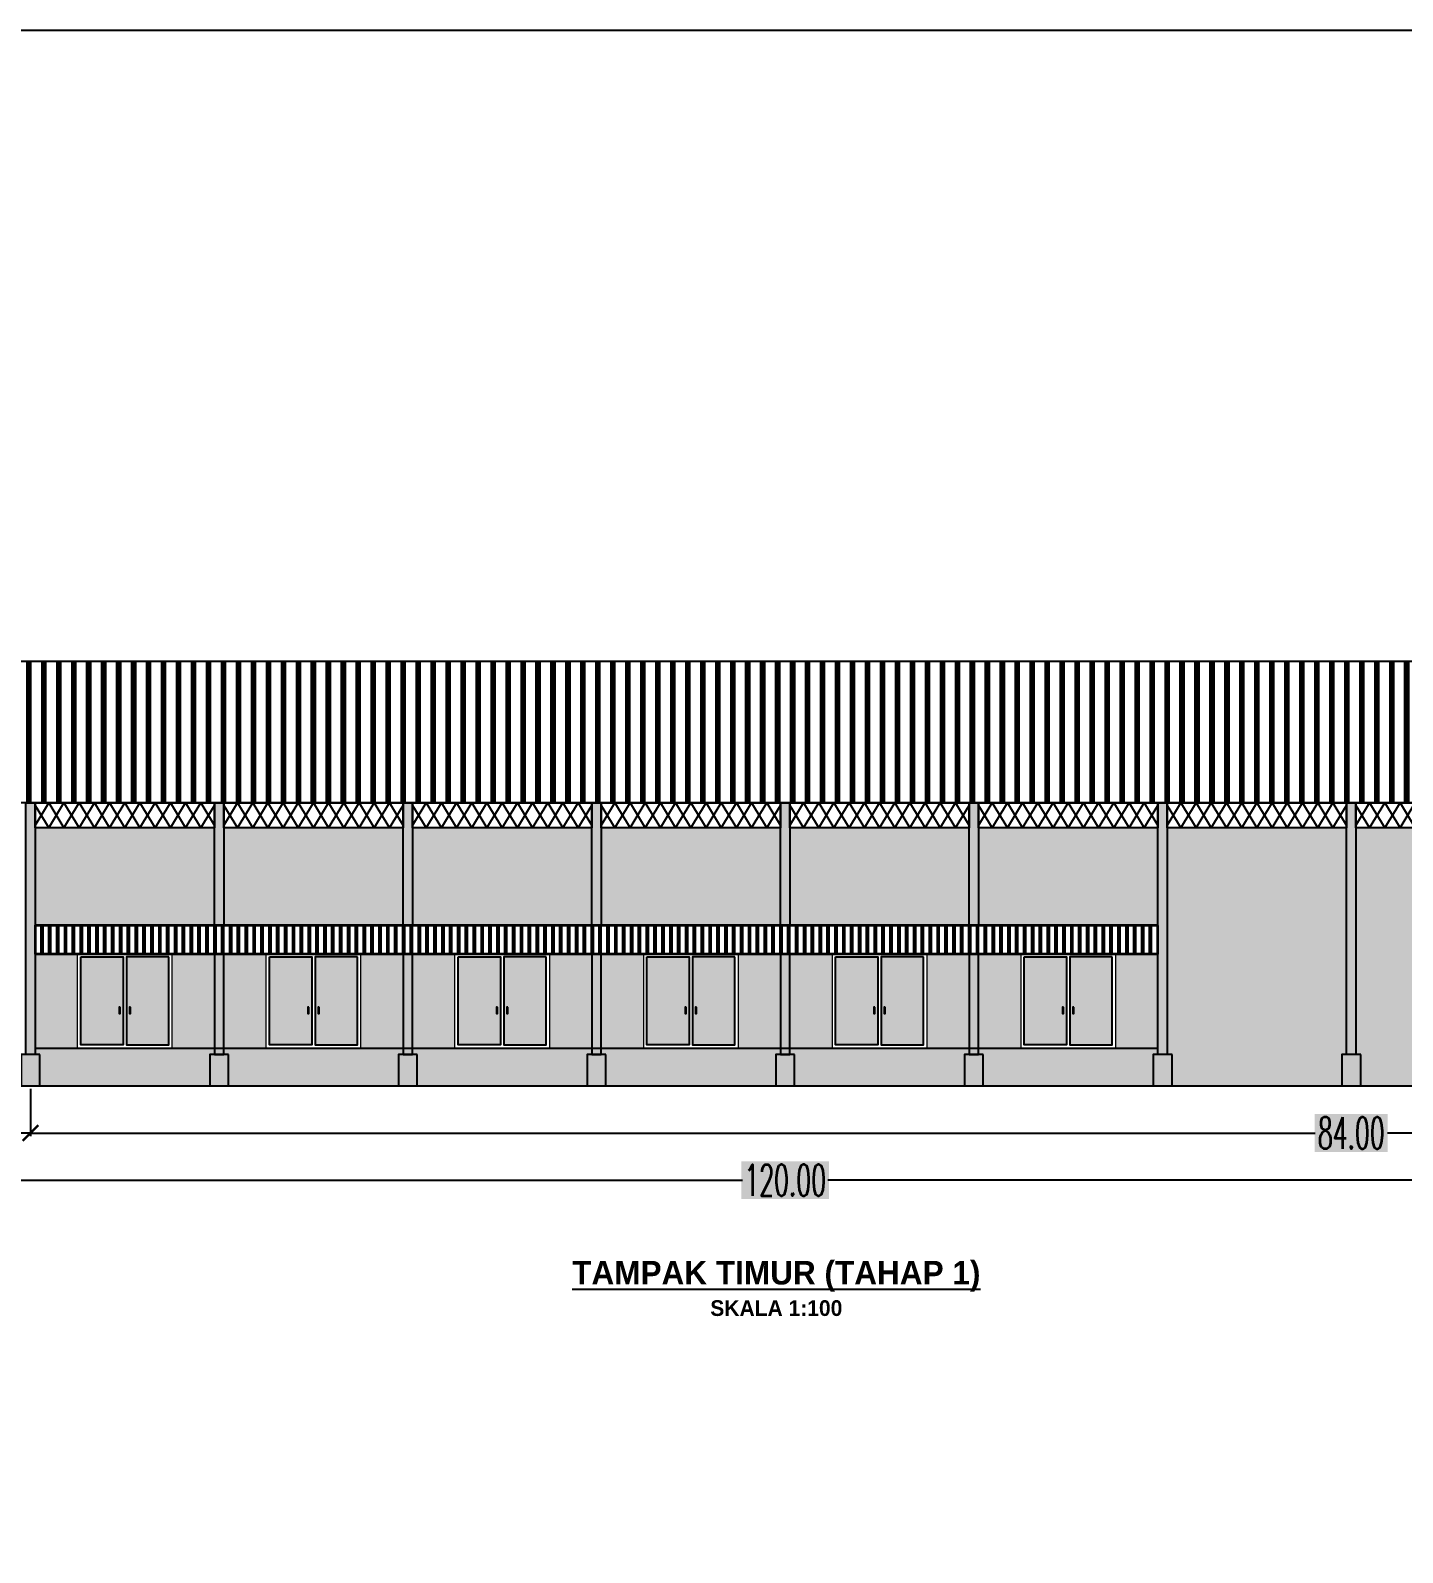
# Model space of a CAD drawing. Header units: millimetres. Extents: x 2175 to 3376, y 1504 to 1740.
# Drawn here: x 3282.75 to 3326.38, y 1635.08 to 1683.48 of the extents above; entities that cross this region are included whole.
import ezdxf

# ---------------------------------------------------------------- set-up
doc = ezdxf.new("R2010")
doc.units = ezdxf.units.MM
for name, color, linetype in [('GR', 7, 'Continuous'), ('HELP', 251, 'Continuous'), ('KOP TEKS', 1, 'Continuous'), ('SUNGAI', 150, 'Continuous'), ('TEXT', 7, 'Continuous'), ('TUL', 2, 'Continuous')]:
    doc.layers.add(name, color=color, linetype=linetype)
doc.layers.add('kusen', color=2, linetype='Continuous', lineweight=5)
doc.styles.add('-DIM2', font='simplex.shx', dxfattribs={"width": 0.55})
doc.styles.get("Standard").update_dxf_attribs({"font": 'arial.ttf'})
doc.dimstyles.new('DIMENSI WARNA 2.1', dxfattribs={"dimtxt": 1, "dimasz": 0.5, "dimexe": 0.1, "dimexo": 0.1, "dimgap": 0.05, "dimtad": 0, "dimtih": 1, "dimtoh": 1, "dimrnd": 0.0025, "dimzin": 0, "dimdsep": 46, "dimtxsty": '-DIM2', "dimblk": 'ARCHTICK', "dimcen": 0.1, "dimclrd": 1, "dimclre": 1, "dimclrt": 256, "dimadec": 0, "dimazin": 0, "dimtfac": 1, "dimtofl": 0, "dimtmove": 0, "dimatfit": 3, "dimldrblk": 'ARCHTICK', "dimfxl": 0.18, "dimtfill": 2, "dimtfillclr": 256, "dimtolj": 1, "dimtzin": 0, "dimarcsym": 0})

# ---------------------------------------------------------------- blocks, each defined once
blk = doc.blocks.new('_ArchTick')
at = {"color": 0, "linetype": 'ByBlock', "const_width": 0.15}
blk.add_lwpolyline([(-0.5, -0.5), (0.5, 0.5)], dxfattribs=at)
blk = doc.blocks.new('*D1263')
at = {"layer": 'Defpoints', "color": 0, "transparency": 16777216}
for p in [(3246.748, 1649.921), (3282.748, 1649.921), (3282.748, 1648.421)]:
    blk.add_point(p, dxfattribs=at)
at = {"layer": 'GR', "color": 1, "lineweight": -2, "transparency": 16777216}
for p, q in [((3246.748, 1649.821), (3246.748, 1648.321)), ((3282.748, 1649.821), (3282.748, 1648.321)), ((3246.748, 1648.421), (3263.598, 1648.421)), ((3282.748, 1648.421), (3265.898, 1648.421))]:
    blk.add_line(p, q, dxfattribs=at)
at = {"layer": 'GR', "color": 1, "lineweight": -2, "transparency": 16777216, "xscale": 0.5, "yscale": 0.5, "zscale": 0.5, "rotation": 180}
blk.add_blockref('_ArchTick', (3246.748, 1648.421), dxfattribs=at)
at = {"layer": 'GR', "color": 1, "lineweight": -2, "transparency": 16777216, "xscale": 0.5, "yscale": 0.5, "zscale": 0.5}
blk.add_blockref('_ArchTick', (3282.748, 1648.421), dxfattribs=at)
at = {"layer": 'GR', "color": 240, "transparency": 16777216, "insert": (3264.748, 1648.421), "char_height": 1, "attachment_point": 5, "style": '-DIM2', "bg_fill": 1, "box_fill_scale": 1.1, "bg_fill_color": 256, "bg_fill_true_color": 16180224, "bg_fill_transparency": 0}
blk.add_mtext('\\A1;36.00', dxfattribs=at)
blk = doc.blocks.new('*D807')
at = {"layer": 'Defpoints', "color": 0, "transparency": 16777216}
for p in [(3282.748, 1649.921), (3366.748, 1649.921), (3366.748, 1648.421)]:
    blk.add_point(p, dxfattribs=at)
at = {"layer": 'GR', "color": 1, "lineweight": -2, "transparency": 16777216}
for p, q in [((3282.748, 1649.821), (3282.748, 1648.321)), ((3366.748, 1649.821), (3366.748, 1648.321)), ((3282.748, 1648.421), (3323.598, 1648.421)), ((3366.748, 1648.421), (3325.898, 1648.421))]:
    blk.add_line(p, q, dxfattribs=at)
at = {"layer": 'GR', "color": 1, "lineweight": -2, "transparency": 16777216, "xscale": 0.5, "yscale": 0.5, "zscale": 0.5, "rotation": 180}
blk.add_blockref('_ArchTick', (3282.748, 1648.421), dxfattribs=at)
at = {"layer": 'GR', "color": 1, "lineweight": -2, "transparency": 16777216, "xscale": 0.5, "yscale": 0.5, "zscale": 0.5}
blk.add_blockref('_ArchTick', (3366.748, 1648.421), dxfattribs=at)
at = {"layer": 'GR', "color": 240, "transparency": 16777216, "insert": (3324.748, 1648.421), "char_height": 1, "attachment_point": 5, "style": '-DIM2', "bg_fill": 1, "box_fill_scale": 1.1, "bg_fill_color": 256, "bg_fill_true_color": 16180224, "bg_fill_transparency": 0}
blk.add_mtext('\\A1;84.00', dxfattribs=at)
blk = doc.blocks.new('*D808')
at = {"layer": 'Defpoints', "color": 0, "transparency": 16777216}
for p in [(3246.748, 1649.921), (3366.748, 1649.921), (3366.748, 1646.921)]:
    blk.add_point(p, dxfattribs=at)
at = {"layer": 'GR', "color": 1, "lineweight": -2, "transparency": 16777216}
for p, q in [((3246.748, 1649.821), (3246.748, 1646.821)), ((3366.748, 1649.821), (3366.748, 1646.821)), ((3246.748, 1646.921), (3305.388, 1646.921)), ((3366.748, 1646.921), (3308.107, 1646.921))]:
    blk.add_line(p, q, dxfattribs=at)
at = {"layer": 'GR', "color": 1, "lineweight": -2, "transparency": 16777216, "xscale": 0.5, "yscale": 0.5, "zscale": 0.5, "rotation": 180}
blk.add_blockref('_ArchTick', (3246.748, 1646.921), dxfattribs=at)
at = {"layer": 'GR', "color": 1, "lineweight": -2, "transparency": 16777216, "xscale": 0.5, "yscale": 0.5, "zscale": 0.5}
blk.add_blockref('_ArchTick', (3366.748, 1646.921), dxfattribs=at)
at = {"layer": 'GR', "color": 240, "transparency": 16777216, "insert": (3306.748, 1646.921), "char_height": 1, "attachment_point": 5, "style": '-DIM2', "bg_fill": 1, "box_fill_scale": 1.1, "bg_fill_color": 256, "bg_fill_true_color": 16180224, "bg_fill_transparency": 0}
blk.add_mtext('\\A1;120.00', dxfattribs=at)

msp = doc.modelspace()

# ---------------------------------------------------------------- hatches: boundary and pattern name
at = {"layer": 'GR', "true_color": 0x008eb3}
h = msp.add_hatch(color=142, dxfattribs=at)
h.dxf.hatch_style = 1
h.paths.add_polyline_path([(3282.598, 1658.921), (3282.898, 1658.921), (3282.898, 1650.921), (3282.598, 1650.921)])
h = msp.add_hatch(color=142, dxfattribs=at)
h.dxf.hatch_style = 1
h.paths.add_polyline_path([(3288.598, 1658.921), (3288.898, 1658.921), (3288.898, 1655.021), (3288.598, 1655.021)])
h = msp.add_hatch(color=142, dxfattribs=at)
h.dxf.hatch_style = 1
h.paths.add_polyline_path([(3294.598, 1658.921), (3294.898, 1658.921), (3294.898, 1655.021), (3294.598, 1655.021)])
h = msp.add_hatch(color=142, dxfattribs=at)
h.dxf.hatch_style = 1
h.paths.add_polyline_path([(3300.598, 1658.921), (3300.898, 1658.921), (3300.898, 1655.021), (3300.598, 1655.021)])
h = msp.add_hatch(color=142, dxfattribs=at)
h.dxf.hatch_style = 1
h.paths.add_polyline_path([(3306.598, 1658.921), (3306.898, 1658.921), (3306.898, 1655.021), (3306.598, 1655.021)])
h = msp.add_hatch(color=142, dxfattribs=at)
h.dxf.hatch_style = 1
h.paths.add_polyline_path([(3312.598, 1658.921), (3312.898, 1658.921), (3312.898, 1655.021), (3312.598, 1655.021)])
h = msp.add_hatch(color=142, dxfattribs=at)
h.dxf.hatch_style = 1
h.paths.add_polyline_path([(3318.598, 1658.921), (3318.898, 1658.921), (3318.898, 1650.921), (3318.598, 1650.921)])
h = msp.add_hatch(color=142, dxfattribs=at)
h.dxf.hatch_style = 1
h.paths.add_polyline_path([(3324.598, 1658.921), (3324.898, 1658.921), (3324.898, 1650.921), (3324.598, 1650.921)])
h = msp.add_hatch(color=142, dxfattribs=at)
h.dxf.hatch_style = 1
h.paths.add_polyline_path([(3288.598, 1650.921), (3288.898, 1650.921), (3288.898, 1654.121), (3288.598, 1654.121)])
h = msp.add_hatch(color=142, dxfattribs=at)
h.dxf.hatch_style = 1
h.paths.add_polyline_path([(3294.598, 1650.921), (3294.898, 1650.921), (3294.898, 1654.121), (3294.598, 1654.121)])
h = msp.add_hatch(color=142, dxfattribs=at)
h.dxf.hatch_style = 1
h.paths.add_polyline_path([(3300.598, 1650.921), (3300.898, 1650.921), (3300.898, 1654.121), (3300.598, 1654.121)])
h = msp.add_hatch(color=142, dxfattribs=at)
h.dxf.hatch_style = 1
h.paths.add_polyline_path([(3306.598, 1650.921), (3306.898, 1650.921), (3306.898, 1654.121), (3306.598, 1654.121)])
h = msp.add_hatch(color=142, dxfattribs=at)
h.dxf.hatch_style = 1
h.paths.add_polyline_path([(3312.598, 1650.921), (3312.898, 1650.921), (3312.898, 1654.121), (3312.598, 1654.121)])
at = {"layer": 'HELP'}
h = msp.add_hatch(dxfattribs=at)
h.set_pattern_fill('PLAST', color=256, scale=0.075, angle=90)
h.set_pattern_definition([(90, (-9592.6586, 2256.7609), (-0.47625, 3e-17), []), (90, (-9592.7181, 2256.7609), (-0.47625, 3e-17), []), (90, (-9592.77765, 2256.7609), (-0.47625, 3e-17), [])])
h.paths.add_polyline_path([(3245.748, 1663.421), (3367.748, 1663.421), (3367.748, 1658.921), (3245.748, 1658.921)])
at = {"layer": 'HELP', "true_color": 0xb6b7b4}
h = msp.add_hatch(color=253, dxfattribs=at)
h.dxf.hatch_style = 1
h.paths.add_polyline_path([(3288.598, 1655.021), (3288.598, 1658.121), (3282.898, 1658.121), (3282.898, 1655.021)])
h.paths.add_polyline_path([(3288.898, 1658.121), (3288.898, 1655.021), (3294.598, 1655.021), (3294.598, 1658.121)])
h.paths.add_polyline_path([(3294.898, 1658.121), (3294.898, 1655.021), (3300.598, 1655.021), (3300.598, 1658.121)])
h.paths.add_polyline_path([(3300.898, 1655.021), (3306.598, 1655.021), (3306.598, 1658.121), (3300.898, 1658.121)])
h.paths.add_polyline_path([(3306.898, 1658.121), (3306.898, 1655.021), (3312.598, 1655.021), (3312.598, 1658.121)])
h.paths.add_polyline_path([(3312.898, 1658.121), (3312.898, 1655.021), (3318.598, 1655.021), (3318.598, 1658.121)])
h.paths.add_polyline_path([(3318.598, 1654.121), (3317.248, 1654.121), (3317.248, 1651.121), (3318.598, 1651.121)])
h.paths.add_polyline_path([(3312.898, 1651.121), (3314.248, 1651.121), (3314.248, 1654.121), (3312.898, 1654.121)])
h.paths.add_polyline_path([(3312.598, 1654.121), (3311.248, 1654.121), (3311.248, 1651.121), (3312.598, 1651.121)])
h.paths.add_polyline_path([(3306.898, 1651.121), (3308.248, 1651.121), (3308.248, 1654.121), (3306.898, 1654.121)])
h.paths.add_polyline_path([(3305.248, 1651.121), (3306.598, 1651.121), (3306.598, 1654.121), (3305.248, 1654.121)])
h.paths.add_polyline_path([(3302.248, 1654.121), (3300.898, 1654.121), (3300.898, 1651.121), (3302.248, 1651.121)])
h.paths.add_polyline_path([(3299.248, 1651.121), (3300.598, 1651.121), (3300.598, 1654.121), (3299.248, 1654.121)])
h.paths.add_polyline_path([(3294.898, 1651.121), (3296.248, 1651.121), (3296.248, 1654.121), (3294.898, 1654.121)])
h.paths.add_polyline_path([(3293.248, 1651.121), (3294.598, 1651.121), (3294.598, 1654.121), (3293.248, 1654.121)])
h.paths.add_polyline_path([(3288.898, 1651.121), (3290.248, 1651.121), (3290.248, 1654.121), (3288.898, 1654.121)])
h.paths.add_polyline_path([(3287.248, 1651.121), (3288.598, 1651.121), (3288.598, 1654.121), (3287.248, 1654.121)])
h.paths.add_polyline_path([(3284.248, 1654.121), (3282.898, 1654.121), (3282.898, 1651.121), (3284.248, 1651.121)])
h = msp.add_hatch(color=253, dxfattribs=at)
h.dxf.hatch_style = 1
h.paths.add_polyline_path([(3324.598, 1658.121), (3318.898, 1658.121), (3318.898, 1650.921), (3319.048, 1650.921), (3319.048, 1649.921), (3324.448, 1649.921), (3324.448, 1650.921), (3324.598, 1650.921)])
h.paths.add_polyline_path([(3324.898, 1650.921), (3325.048, 1650.921), (3325.048, 1649.921), (3330.448, 1649.921), (3330.448, 1650.921), (3330.598, 1650.921), (3330.598, 1658.121), (3324.898, 1658.121)])
h.paths.add_polyline_path([(3330.898, 1650.921), (3331.048, 1650.921), (3331.048, 1649.921), (3336.448, 1649.921), (3336.448, 1650.921), (3336.598, 1650.921), (3336.598, 1658.121), (3330.898, 1658.121)])
at = {"layer": 'HELP'}
h = msp.add_hatch(dxfattribs=at)
h.set_pattern_fill('PLAST', color=256, angle=90)
h.set_pattern_definition([(90, (-1085.6012, 1709.01426), (-0.25, 2e-17), []), (90, (-1085.63246, 1709.01426), (-0.25, 2e-17), []), (90, (-1085.6637, 1709.01426), (-0.25, 2e-17), [])])
h.paths.add_polyline_path([(3318.598, 1655.021), (3282.898, 1655.021), (3282.898, 1654.121), (3318.598, 1654.121)])
at = {"layer": 'HELP', "true_color": 0x0054ac}
h = msp.add_hatch(color=154, dxfattribs=at)
h.dxf.hatch_style = 1
h.paths.add_polyline_path([(3283.048, 1650.921), (3282.448, 1650.921), (3282.448, 1649.921), (3283.048, 1649.921)])
at = {"layer": 'HELP', "true_color": 0xa3a58f}
h = msp.add_hatch(color=253, dxfattribs=at)
h.dxf.hatch_style = 1
h.paths.add_polyline_path([(3288.448, 1650.921), (3288.598, 1650.921), (3288.598, 1651.121), (3282.898, 1651.121), (3282.898, 1650.921), (3283.048, 1650.921), (3283.048, 1649.921), (3288.448, 1649.921)])
h.paths.add_polyline_path([(3294.448, 1650.921), (3294.598, 1650.921), (3294.598, 1651.121), (3288.898, 1651.121), (3288.898, 1650.921), (3289.048, 1650.921), (3289.048, 1649.921), (3294.448, 1649.921)])
h.paths.add_polyline_path([(3300.448, 1650.921), (3300.598, 1650.921), (3300.598, 1651.121), (3294.898, 1651.121), (3294.898, 1650.921), (3295.048, 1650.921), (3295.048, 1649.921), (3300.448, 1649.921)])
h.paths.add_polyline_path([(3306.448, 1650.921), (3306.598, 1650.921), (3306.598, 1651.121), (3300.898, 1651.121), (3300.898, 1650.921), (3301.048, 1650.921), (3301.048, 1649.921), (3306.448, 1649.921)])
h.paths.add_polyline_path([(3312.448, 1650.921), (3312.598, 1650.921), (3312.598, 1651.121), (3306.898, 1651.121), (3306.898, 1650.921), (3307.048, 1650.921), (3307.048, 1649.921), (3312.448, 1649.921)])
h.paths.add_polyline_path([(3318.448, 1650.921), (3318.598, 1650.921), (3318.598, 1651.121), (3312.898, 1651.121), (3312.898, 1650.921), (3313.048, 1650.921), (3313.048, 1649.921), (3318.448, 1649.921)])
at = {"layer": 'HELP', "true_color": 0x0054ac}
h = msp.add_hatch(color=154, dxfattribs=at)
h.dxf.hatch_style = 1
h.paths.add_polyline_path([(3289.048, 1650.921), (3288.448, 1650.921), (3288.448, 1649.921), (3289.048, 1649.921)])
h = msp.add_hatch(color=154, dxfattribs=at)
h.dxf.hatch_style = 1
h.paths.add_polyline_path([(3295.048, 1650.921), (3294.448, 1650.921), (3294.448, 1649.921), (3295.048, 1649.921)])
h = msp.add_hatch(color=154, dxfattribs=at)
h.dxf.hatch_style = 1
h.paths.add_polyline_path([(3301.048, 1650.921), (3300.448, 1650.921), (3300.448, 1649.921), (3301.048, 1649.921)])
h = msp.add_hatch(color=154, dxfattribs=at)
h.dxf.hatch_style = 1
h.paths.add_polyline_path([(3307.048, 1650.921), (3306.448, 1650.921), (3306.448, 1649.921), (3307.048, 1649.921)])
h = msp.add_hatch(color=154, dxfattribs=at)
h.dxf.hatch_style = 1
h.paths.add_polyline_path([(3313.048, 1650.921), (3312.448, 1650.921), (3312.448, 1649.921), (3313.048, 1649.921)])
h = msp.add_hatch(color=154, dxfattribs=at)
h.dxf.hatch_style = 1
h.paths.add_polyline_path([(3319.048, 1650.921), (3318.448, 1650.921), (3318.448, 1649.921), (3319.048, 1649.921)])
h = msp.add_hatch(color=154, dxfattribs=at)
h.dxf.hatch_style = 1
h.paths.add_polyline_path([(3325.048, 1650.921), (3324.448, 1650.921), (3324.448, 1649.921), (3325.048, 1649.921)])
at = {"layer": 'TUL', "lineweight": 0, "true_color": 0x9096a4}
h = msp.add_hatch(color=253, dxfattribs=at)
h.dxf.hatch_style = 1
h.paths.add_polyline_path([(3284.348, 1651.221), (3285.697, 1651.221), (3285.697, 1654.022), (3284.348, 1654.022)])
h.paths.add_polyline_path([(3285.568, 1652.421), (3285.598, 1652.421), (3285.598, 1652.221), (3285.568, 1652.221)], flags=16)
h.paths.add_polyline_path([(3287.148, 1654.022), (3285.799, 1654.022), (3285.799, 1651.221), (3287.148, 1651.221)])
h.paths.add_polyline_path([(3285.928, 1652.421), (3285.928, 1652.221), (3285.898, 1652.221), (3285.898, 1652.421)], flags=16)
h = msp.add_hatch(color=253, dxfattribs=at)
h.dxf.hatch_style = 1
h.paths.add_polyline_path([(3290.348, 1651.221), (3291.697, 1651.221), (3291.697, 1654.022), (3290.348, 1654.022)])
h.paths.add_polyline_path([(3291.568, 1652.421), (3291.598, 1652.421), (3291.598, 1652.221), (3291.568, 1652.221)], flags=16)
h.paths.add_polyline_path([(3293.148, 1654.022), (3291.799, 1654.022), (3291.799, 1651.221), (3293.148, 1651.221)])
h.paths.add_polyline_path([(3291.928, 1652.421), (3291.928, 1652.221), (3291.898, 1652.221), (3291.898, 1652.421)], flags=16)
h = msp.add_hatch(color=253, dxfattribs=at)
h.dxf.hatch_style = 1
h.paths.add_polyline_path([(3296.348, 1651.221), (3297.697, 1651.221), (3297.697, 1654.022), (3296.348, 1654.022)])
h.paths.add_polyline_path([(3297.568, 1652.421), (3297.598, 1652.421), (3297.598, 1652.221), (3297.568, 1652.221)], flags=16)
h.paths.add_polyline_path([(3299.148, 1654.022), (3297.799, 1654.022), (3297.799, 1651.221), (3299.148, 1651.221)])
h.paths.add_polyline_path([(3297.928, 1652.421), (3297.928, 1652.221), (3297.898, 1652.221), (3297.898, 1652.421)], flags=16)
h = msp.add_hatch(color=253, dxfattribs=at)
h.dxf.hatch_style = 1
h.paths.add_polyline_path([(3302.348, 1651.221), (3303.697, 1651.221), (3303.697, 1654.022), (3302.348, 1654.022)])
h.paths.add_polyline_path([(3303.568, 1652.421), (3303.598, 1652.421), (3303.598, 1652.221), (3303.568, 1652.221)], flags=16)
h.paths.add_polyline_path([(3305.148, 1654.022), (3303.799, 1654.022), (3303.799, 1651.221), (3305.148, 1651.221)])
h.paths.add_polyline_path([(3303.928, 1652.421), (3303.928, 1652.221), (3303.898, 1652.221), (3303.898, 1652.421)], flags=16)
h = msp.add_hatch(color=253, dxfattribs=at)
h.dxf.hatch_style = 1
h.paths.add_polyline_path([(3308.348, 1651.221), (3309.697, 1651.221), (3309.697, 1654.022), (3308.348, 1654.022)])
h.paths.add_polyline_path([(3309.568, 1652.421), (3309.598, 1652.421), (3309.598, 1652.221), (3309.568, 1652.221)], flags=16)
h.paths.add_polyline_path([(3311.148, 1654.022), (3309.799, 1654.022), (3309.799, 1651.221), (3311.148, 1651.221)])
h.paths.add_polyline_path([(3309.928, 1652.421), (3309.928, 1652.221), (3309.898, 1652.221), (3309.898, 1652.421)], flags=16)
h = msp.add_hatch(color=253, dxfattribs=at)
h.dxf.hatch_style = 1
h.paths.add_polyline_path([(3314.348, 1651.221), (3315.697, 1651.221), (3315.697, 1654.022), (3314.348, 1654.022)])
h.paths.add_polyline_path([(3315.568, 1652.421), (3315.598, 1652.421), (3315.598, 1652.221), (3315.568, 1652.221)], flags=16)
h.paths.add_polyline_path([(3317.148, 1654.022), (3315.799, 1654.022), (3315.799, 1651.221), (3317.148, 1651.221)])
h.paths.add_polyline_path([(3315.928, 1652.421), (3315.928, 1652.221), (3315.898, 1652.221), (3315.898, 1652.421)], flags=16)

# ---------------------------------------------------------------- linework, layer by layer
for points in [[(3282.897, 1658.839), (3283.331, 1658.121), (3283.815, 1658.921), (3284.298, 1658.121), (3284.781, 1658.921), (3285.265, 1658.121), (3285.748, 1658.921), (3286.231, 1658.121), (3286.715, 1658.921), (3287.198, 1658.121), (3287.681, 1658.921), (3288.165, 1658.121), (3288.599, 1658.839)], [(3282.897, 1658.202), (3283.331, 1658.921), (3283.815, 1658.121), (3284.298, 1658.921), (3284.781, 1658.121), (3285.265, 1658.921), (3285.748, 1658.121), (3286.231, 1658.921), (3286.715, 1658.121), (3287.198, 1658.921), (3287.681, 1658.121), (3288.165, 1658.921), (3288.598, 1658.202)], [(3282.897, 1658.839), (3283.331, 1658.121), (3283.815, 1658.921), (3284.298, 1658.121), (3284.781, 1658.921), (3285.265, 1658.121), (3285.748, 1658.921), (3286.231, 1658.121), (3286.715, 1658.921), (3287.198, 1658.121), (3287.681, 1658.921), (3288.165, 1658.121), (3288.599, 1658.839)], [(3282.897, 1658.202), (3283.331, 1658.921), (3283.815, 1658.121), (3284.298, 1658.921), (3284.781, 1658.121), (3285.265, 1658.921), (3285.748, 1658.121), (3286.231, 1658.921), (3286.715, 1658.121), (3287.198, 1658.921), (3287.681, 1658.121), (3288.165, 1658.921), (3288.598, 1658.202)], [(3288.897, 1658.839), (3289.331, 1658.121), (3289.815, 1658.921), (3290.298, 1658.121), (3290.781, 1658.921), (3291.265, 1658.121), (3291.748, 1658.921), (3292.231, 1658.121), (3292.715, 1658.921), (3293.198, 1658.121), (3293.681, 1658.921), (3294.165, 1658.121), (3294.599, 1658.839)], [(3288.897, 1658.202), (3289.331, 1658.921), (3289.815, 1658.121), (3290.298, 1658.921), (3290.781, 1658.121), (3291.265, 1658.921), (3291.748, 1658.121), (3292.231, 1658.921), (3292.715, 1658.121), (3293.198, 1658.921), (3293.681, 1658.121), (3294.165, 1658.921), (3294.598, 1658.202)], [(3288.897, 1658.839), (3289.331, 1658.121), (3289.815, 1658.921), (3290.298, 1658.121), (3290.781, 1658.921), (3291.265, 1658.121), (3291.748, 1658.921), (3292.231, 1658.121), (3292.715, 1658.921), (3293.198, 1658.121), (3293.681, 1658.921), (3294.165, 1658.121), (3294.599, 1658.839)], [(3288.897, 1658.202), (3289.331, 1658.921), (3289.815, 1658.121), (3290.298, 1658.921), (3290.781, 1658.121), (3291.265, 1658.921), (3291.748, 1658.121), (3292.231, 1658.921), (3292.715, 1658.121), (3293.198, 1658.921), (3293.681, 1658.121), (3294.165, 1658.921), (3294.598, 1658.202)], [(3294.897, 1658.839), (3295.331, 1658.121), (3295.815, 1658.921), (3296.298, 1658.121), (3296.781, 1658.921), (3297.265, 1658.121), (3297.748, 1658.921), (3298.231, 1658.121), (3298.715, 1658.921), (3299.198, 1658.121), (3299.681, 1658.921), (3300.165, 1658.121), (3300.599, 1658.839)], [(3294.897, 1658.202), (3295.331, 1658.921), (3295.815, 1658.121), (3296.298, 1658.921), (3296.781, 1658.121), (3297.265, 1658.921), (3297.748, 1658.121), (3298.231, 1658.921), (3298.715, 1658.121), (3299.198, 1658.921), (3299.681, 1658.121), (3300.165, 1658.921), (3300.598, 1658.202)], [(3294.897, 1658.839), (3295.331, 1658.121), (3295.815, 1658.921), (3296.298, 1658.121), (3296.781, 1658.921), (3297.265, 1658.121), (3297.748, 1658.921), (3298.231, 1658.121), (3298.715, 1658.921), (3299.198, 1658.121), (3299.681, 1658.921), (3300.165, 1658.121), (3300.599, 1658.839)], [(3294.897, 1658.202), (3295.331, 1658.921), (3295.815, 1658.121), (3296.298, 1658.921), (3296.781, 1658.121), (3297.265, 1658.921), (3297.748, 1658.121), (3298.231, 1658.921), (3298.715, 1658.121), (3299.198, 1658.921), (3299.681, 1658.121), (3300.165, 1658.921), (3300.598, 1658.202)], [(3300.897, 1658.839), (3301.331, 1658.121), (3301.815, 1658.921), (3302.298, 1658.121), (3302.781, 1658.921), (3303.265, 1658.121), (3303.748, 1658.921), (3304.231, 1658.121), (3304.715, 1658.921), (3305.198, 1658.121), (3305.681, 1658.921), (3306.165, 1658.121), (3306.599, 1658.839)], [(3300.897, 1658.202), (3301.331, 1658.921), (3301.815, 1658.121), (3302.298, 1658.921), (3302.781, 1658.121), (3303.265, 1658.921), (3303.748, 1658.121), (3304.231, 1658.921), (3304.715, 1658.121), (3305.198, 1658.921), (3305.681, 1658.121), (3306.165, 1658.921), (3306.598, 1658.202)], [(3300.897, 1658.839), (3301.331, 1658.121), (3301.815, 1658.921), (3302.298, 1658.121), (3302.781, 1658.921), (3303.265, 1658.121), (3303.748, 1658.921), (3304.231, 1658.121), (3304.715, 1658.921), (3305.198, 1658.121), (3305.681, 1658.921), (3306.165, 1658.121), (3306.599, 1658.839)], [(3300.897, 1658.202), (3301.331, 1658.921), (3301.815, 1658.121), (3302.298, 1658.921), (3302.781, 1658.121), (3303.265, 1658.921), (3303.748, 1658.121), (3304.231, 1658.921), (3304.715, 1658.121), (3305.198, 1658.921), (3305.681, 1658.121), (3306.165, 1658.921), (3306.598, 1658.202)], [(3306.897, 1658.839), (3307.331, 1658.121), (3307.815, 1658.921), (3308.298, 1658.121), (3308.781, 1658.921), (3309.265, 1658.121), (3309.748, 1658.921), (3310.231, 1658.121), (3310.715, 1658.921), (3311.198, 1658.121), (3311.681, 1658.921), (3312.165, 1658.121), (3312.599, 1658.839)], [(3306.897, 1658.202), (3307.331, 1658.921), (3307.815, 1658.121), (3308.298, 1658.921), (3308.781, 1658.121), (3309.265, 1658.921), (3309.748, 1658.121), (3310.231, 1658.921), (3310.715, 1658.121), (3311.198, 1658.921), (3311.681, 1658.121), (3312.165, 1658.921), (3312.598, 1658.202)], [(3306.897, 1658.839), (3307.331, 1658.121), (3307.815, 1658.921), (3308.298, 1658.121), (3308.781, 1658.921), (3309.265, 1658.121), (3309.748, 1658.921), (3310.231, 1658.121), (3310.715, 1658.921), (3311.198, 1658.121), (3311.681, 1658.921), (3312.165, 1658.121), (3312.599, 1658.839)], [(3306.897, 1658.202), (3307.331, 1658.921), (3307.815, 1658.121), (3308.298, 1658.921), (3308.781, 1658.121), (3309.265, 1658.921), (3309.748, 1658.121), (3310.231, 1658.921), (3310.715, 1658.121), (3311.198, 1658.921), (3311.681, 1658.121), (3312.165, 1658.921), (3312.598, 1658.202)], [(3312.897, 1658.839), (3313.331, 1658.121), (3313.815, 1658.921), (3314.298, 1658.121), (3314.781, 1658.921), (3315.265, 1658.121), (3315.748, 1658.921), (3316.231, 1658.121), (3316.715, 1658.921), (3317.198, 1658.121), (3317.681, 1658.921), (3318.165, 1658.121), (3318.599, 1658.839)], [(3312.897, 1658.202), (3313.331, 1658.921), (3313.815, 1658.121), (3314.298, 1658.921), (3314.781, 1658.121), (3315.265, 1658.921), (3315.748, 1658.121), (3316.231, 1658.921), (3316.715, 1658.121), (3317.198, 1658.921), (3317.681, 1658.121), (3318.165, 1658.921), (3318.598, 1658.202)], [(3312.897, 1658.839), (3313.331, 1658.121), (3313.815, 1658.921), (3314.298, 1658.121), (3314.781, 1658.921), (3315.265, 1658.121), (3315.748, 1658.921), (3316.231, 1658.121), (3316.715, 1658.921), (3317.198, 1658.121), (3317.681, 1658.921), (3318.165, 1658.121), (3318.599, 1658.839)], [(3312.897, 1658.202), (3313.331, 1658.921), (3313.815, 1658.121), (3314.298, 1658.921), (3314.781, 1658.121), (3315.265, 1658.921), (3315.748, 1658.121), (3316.231, 1658.921), (3316.715, 1658.121), (3317.198, 1658.921), (3317.681, 1658.121), (3318.165, 1658.921), (3318.598, 1658.202)], [(3318.897, 1658.839), (3319.331, 1658.121), (3319.815, 1658.921), (3320.298, 1658.121), (3320.781, 1658.921), (3321.265, 1658.121), (3321.748, 1658.921), (3322.231, 1658.121), (3322.715, 1658.921), (3323.198, 1658.121), (3323.681, 1658.921), (3324.165, 1658.121), (3324.599, 1658.839)], [(3318.897, 1658.202), (3319.331, 1658.921), (3319.815, 1658.121), (3320.298, 1658.921), (3320.781, 1658.121), (3321.265, 1658.921), (3321.748, 1658.121), (3322.231, 1658.921), (3322.715, 1658.121), (3323.198, 1658.921), (3323.681, 1658.121), (3324.165, 1658.921), (3324.598, 1658.202)], [(3318.897, 1658.839), (3319.331, 1658.121), (3319.815, 1658.921), (3320.298, 1658.121), (3320.781, 1658.921), (3321.265, 1658.121), (3321.748, 1658.921), (3322.231, 1658.121), (3322.715, 1658.921), (3323.198, 1658.121), (3323.681, 1658.921), (3324.165, 1658.121), (3324.599, 1658.839)], [(3318.897, 1658.202), (3319.331, 1658.921), (3319.815, 1658.121), (3320.298, 1658.921), (3320.781, 1658.121), (3321.265, 1658.921), (3321.748, 1658.121), (3322.231, 1658.921), (3322.715, 1658.121), (3323.198, 1658.921), (3323.681, 1658.121), (3324.165, 1658.921), (3324.598, 1658.202)], [(3324.897, 1658.839), (3325.331, 1658.121), (3325.815, 1658.921), (3326.298, 1658.121), (3326.781, 1658.921), (3327.265, 1658.121), (3327.748, 1658.921), (3328.231, 1658.121), (3328.715, 1658.921), (3329.198, 1658.121), (3329.681, 1658.921), (3330.165, 1658.121), (3330.599, 1658.839)], [(3324.897, 1658.202), (3325.331, 1658.921), (3325.815, 1658.121), (3326.298, 1658.921), (3326.781, 1658.121), (3327.265, 1658.921), (3327.748, 1658.121), (3328.231, 1658.921), (3328.715, 1658.121), (3329.198, 1658.921), (3329.681, 1658.121), (3330.165, 1658.921), (3330.598, 1658.202)], [(3324.897, 1658.839), (3325.331, 1658.121), (3325.815, 1658.921), (3326.298, 1658.121), (3326.781, 1658.921), (3327.265, 1658.121), (3327.748, 1658.921), (3328.231, 1658.121), (3328.715, 1658.921), (3329.198, 1658.121), (3329.681, 1658.921), (3330.165, 1658.121), (3330.599, 1658.839)], [(3324.897, 1658.202), (3325.331, 1658.921), (3325.815, 1658.121), (3326.298, 1658.921), (3326.781, 1658.121), (3327.265, 1658.921), (3327.748, 1658.121), (3328.231, 1658.921), (3328.715, 1658.121), (3329.198, 1658.921), (3329.681, 1658.121), (3330.165, 1658.921), (3330.598, 1658.202)]]:
    msp.add_lwpolyline(points)
at = {"layer": 'GR'}
for p, q in [((3282.898, 1651.121), (3318.598, 1651.121)), ((3243.748, 1649.921), (3372.748, 1649.921))]:
    msp.add_line(p, q, dxfattribs=at)
for points in [[(3245.748, 1663.421), (3367.748, 1663.421), (3367.748, 1658.921), (3245.748, 1658.921)], [(3288.598, 1658.921), (3288.898, 1658.921), (3288.898, 1655.021), (3288.598, 1655.021)], [(3294.598, 1658.921), (3294.898, 1658.921), (3294.898, 1655.021), (3294.598, 1655.021)], [(3300.598, 1658.921), (3300.898, 1658.921), (3300.898, 1655.021), (3300.598, 1655.021)], [(3306.598, 1658.921), (3306.898, 1658.921), (3306.898, 1655.021), (3306.598, 1655.021)], [(3312.598, 1658.921), (3312.898, 1658.921), (3312.898, 1655.021), (3312.598, 1655.021)], [(3288.598, 1650.921), (3288.898, 1650.921), (3288.898, 1654.121), (3288.598, 1654.121)], [(3294.598, 1650.921), (3294.898, 1650.921), (3294.898, 1654.121), (3294.598, 1654.121)], [(3300.598, 1650.921), (3300.898, 1650.921), (3300.898, 1654.121), (3300.598, 1654.121)], [(3306.598, 1650.921), (3306.898, 1650.921), (3306.898, 1654.121), (3306.598, 1654.121)], [(3312.598, 1650.921), (3312.898, 1650.921), (3312.898, 1654.121), (3312.598, 1654.121)], [(3283.048, 1650.921), (3282.448, 1650.921), (3282.448, 1649.921), (3283.048, 1649.921)], [(3289.048, 1650.921), (3288.448, 1650.921), (3288.448, 1649.921), (3289.048, 1649.921)], [(3295.048, 1650.921), (3294.448, 1650.921), (3294.448, 1649.921), (3295.048, 1649.921)], [(3301.048, 1650.921), (3300.448, 1650.921), (3300.448, 1649.921), (3301.048, 1649.921)], [(3307.048, 1650.921), (3306.448, 1650.921), (3306.448, 1649.921), (3307.048, 1649.921)], [(3313.048, 1650.921), (3312.448, 1650.921), (3312.448, 1649.921), (3313.048, 1649.921)], [(3319.048, 1650.921), (3318.448, 1650.921), (3318.448, 1649.921), (3319.048, 1649.921)], [(3325.048, 1650.921), (3324.448, 1650.921), (3324.448, 1649.921), (3325.048, 1649.921)]]:
    msp.add_lwpolyline(points, close=True, dxfattribs=at)
at = {"layer": 'HELP'}
for points in [[(3282.897, 1658.921), (3288.598, 1658.921), (3288.598, 1658.121), (3282.897, 1658.121)], [(3282.897, 1658.921), (3288.598, 1658.921), (3288.598, 1658.121), (3282.897, 1658.121)], [(3288.897, 1658.921), (3294.598, 1658.921), (3294.598, 1658.121), (3288.897, 1658.121)], [(3288.897, 1658.921), (3294.598, 1658.921), (3294.598, 1658.121), (3288.897, 1658.121)], [(3294.897, 1658.921), (3300.598, 1658.921), (3300.598, 1658.121), (3294.897, 1658.121)], [(3294.897, 1658.921), (3300.598, 1658.921), (3300.598, 1658.121), (3294.897, 1658.121)], [(3300.897, 1658.921), (3306.598, 1658.921), (3306.598, 1658.121), (3300.897, 1658.121)], [(3300.897, 1658.921), (3306.598, 1658.921), (3306.598, 1658.121), (3300.897, 1658.121)], [(3306.897, 1658.921), (3312.598, 1658.921), (3312.598, 1658.121), (3306.897, 1658.121)], [(3306.897, 1658.921), (3312.598, 1658.921), (3312.598, 1658.121), (3306.897, 1658.121)], [(3312.897, 1658.921), (3318.598, 1658.921), (3318.598, 1658.121), (3312.897, 1658.121)], [(3312.897, 1658.921), (3318.598, 1658.921), (3318.598, 1658.121), (3312.897, 1658.121)], [(3318.897, 1658.921), (3324.598, 1658.921), (3324.598, 1658.121), (3318.897, 1658.121)], [(3318.897, 1658.921), (3324.598, 1658.921), (3324.598, 1658.121), (3318.897, 1658.121)], [(3324.897, 1658.921), (3330.598, 1658.921), (3330.598, 1658.121), (3324.897, 1658.121)], [(3324.897, 1658.921), (3330.598, 1658.921), (3330.598, 1658.121), (3324.897, 1658.121)]]:
    msp.add_lwpolyline(points, close=True, dxfattribs=at)
at = {"layer": 'KOP TEKS', "color": 2}
msp.add_lwpolyline([(3239.188, 1683.476), (3239.188, 1586.689), (3376.072, 1586.689), (3376.072, 1683.476)], close=True, dxfattribs=at)
at = {"layer": 'kusen', "linetype": 'Continuous'}
for points in [[(3287.248, 1651.121), (3284.248, 1651.121), (3284.248, 1654.121), (3287.248, 1654.121)], [(3293.248, 1651.121), (3290.248, 1651.121), (3290.248, 1654.121), (3293.248, 1654.121)], [(3299.248, 1651.121), (3296.248, 1651.121), (3296.248, 1654.121), (3299.248, 1654.121)], [(3305.248, 1651.121), (3302.248, 1651.121), (3302.248, 1654.121), (3305.248, 1654.121)], [(3311.248, 1651.121), (3308.248, 1651.121), (3308.248, 1654.121), (3311.248, 1654.121)], [(3317.248, 1651.121), (3314.248, 1651.121), (3314.248, 1654.121), (3317.248, 1654.121)]]:
    msp.add_lwpolyline(points, close=True, dxfattribs=at)
at = {"layer": 'SUNGAI'}
for points in [[(3282.598, 1658.921), (3282.898, 1658.921), (3282.898, 1650.921), (3282.598, 1650.921)], [(3318.598, 1658.921), (3318.898, 1658.921), (3318.898, 1650.921), (3318.598, 1650.921)], [(3324.598, 1658.921), (3324.898, 1658.921), (3324.898, 1650.921), (3324.598, 1650.921)], [(3284.348, 1654.022), (3285.697, 1654.022), (3285.697, 1651.221), (3284.348, 1651.221)], [(3287.148, 1654.022), (3285.799, 1654.022), (3285.799, 1651.221), (3287.148, 1651.221)], [(3290.348, 1654.022), (3291.697, 1654.022), (3291.697, 1651.221), (3290.348, 1651.221)], [(3293.148, 1654.022), (3291.799, 1654.022), (3291.799, 1651.221), (3293.148, 1651.221)], [(3296.348, 1654.022), (3297.697, 1654.022), (3297.697, 1651.221), (3296.348, 1651.221)], [(3299.148, 1654.022), (3297.799, 1654.022), (3297.799, 1651.221), (3299.148, 1651.221)], [(3302.348, 1654.022), (3303.697, 1654.022), (3303.697, 1651.221), (3302.348, 1651.221)], [(3305.148, 1654.022), (3303.799, 1654.022), (3303.799, 1651.221), (3305.148, 1651.221)], [(3308.348, 1654.022), (3309.697, 1654.022), (3309.697, 1651.221), (3308.348, 1651.221)], [(3311.148, 1654.022), (3309.799, 1654.022), (3309.799, 1651.221), (3311.148, 1651.221)], [(3314.348, 1654.022), (3315.697, 1654.022), (3315.697, 1651.221), (3314.348, 1651.221)], [(3317.148, 1654.022), (3315.799, 1654.022), (3315.799, 1651.221), (3317.148, 1651.221)], [(3285.598, 1652.421), (3285.568, 1652.421), (3285.568, 1652.221), (3285.598, 1652.221)], [(3285.928, 1652.421), (3285.898, 1652.421), (3285.898, 1652.221), (3285.928, 1652.221)], [(3291.598, 1652.421), (3291.568, 1652.421), (3291.568, 1652.221), (3291.598, 1652.221)], [(3291.928, 1652.421), (3291.898, 1652.421), (3291.898, 1652.221), (3291.928, 1652.221)], [(3297.598, 1652.421), (3297.568, 1652.421), (3297.568, 1652.221), (3297.598, 1652.221)], [(3297.928, 1652.421), (3297.898, 1652.421), (3297.898, 1652.221), (3297.928, 1652.221)], [(3303.598, 1652.421), (3303.568, 1652.421), (3303.568, 1652.221), (3303.598, 1652.221)], [(3303.928, 1652.421), (3303.898, 1652.421), (3303.898, 1652.221), (3303.928, 1652.221)], [(3309.598, 1652.421), (3309.568, 1652.421), (3309.568, 1652.221), (3309.598, 1652.221)], [(3309.928, 1652.421), (3309.898, 1652.421), (3309.898, 1652.221), (3309.928, 1652.221)], [(3315.598, 1652.421), (3315.568, 1652.421), (3315.568, 1652.221), (3315.598, 1652.221)], [(3315.928, 1652.421), (3315.898, 1652.421), (3315.898, 1652.221), (3315.928, 1652.221)]]:
    msp.add_lwpolyline(points, close=True, dxfattribs=at)
at = {"layer": 'TEXT', "lineweight": 35}
msp.add_lwpolyline([(3318.598, 1655.021), (3282.898, 1655.021), (3282.898, 1654.121), (3318.598, 1654.121)], close=True, dxfattribs=at)

# ---------------------------------------------------------------- texts
at = {"insert": (3294.297, 1644.355), "char_height": 2.5, "width": 24.33741, "attachment_point": 1}
msp.add_mtext('\\pxsm1,qc;{\\fBritannic Bold|b0|i0|c0|p34;\\H0.3x;\\LTAMPAK TIMUR (TAHAP 1)\\P\\H0.66667x;\\lSKALA 1:100}', dxfattribs=at)

# ---------------------------------------------------------------- dimensions: what is measured, and where the dimension line sits
at = {"layer": 'GR'}
for base, p1, p2, picture, middle in [((3282.748, 1648.421), (3246.748, 1649.921), (3282.748, 1649.921), '*D1263', (3264.748, 1648.421)), ((3366.748, 1646.921), (3246.748, 1649.921), (3366.748, 1649.921), '*D808', (3306.748, 1646.921)), ((3366.748, 1648.421), (3282.748, 1649.921), (3366.748, 1649.921), '*D807', (3324.748, 1648.421))]:
    dim = msp.add_linear_dim(base=base, p1=p1, p2=p2, dimstyle='DIMENSI WARNA 2.1', dxfattribs=at)
    dim.commit()
    dim.dimension.update_dxf_attribs({"geometry": picture, "text_midpoint": middle})

doc.saveas('drawing.dxf')
